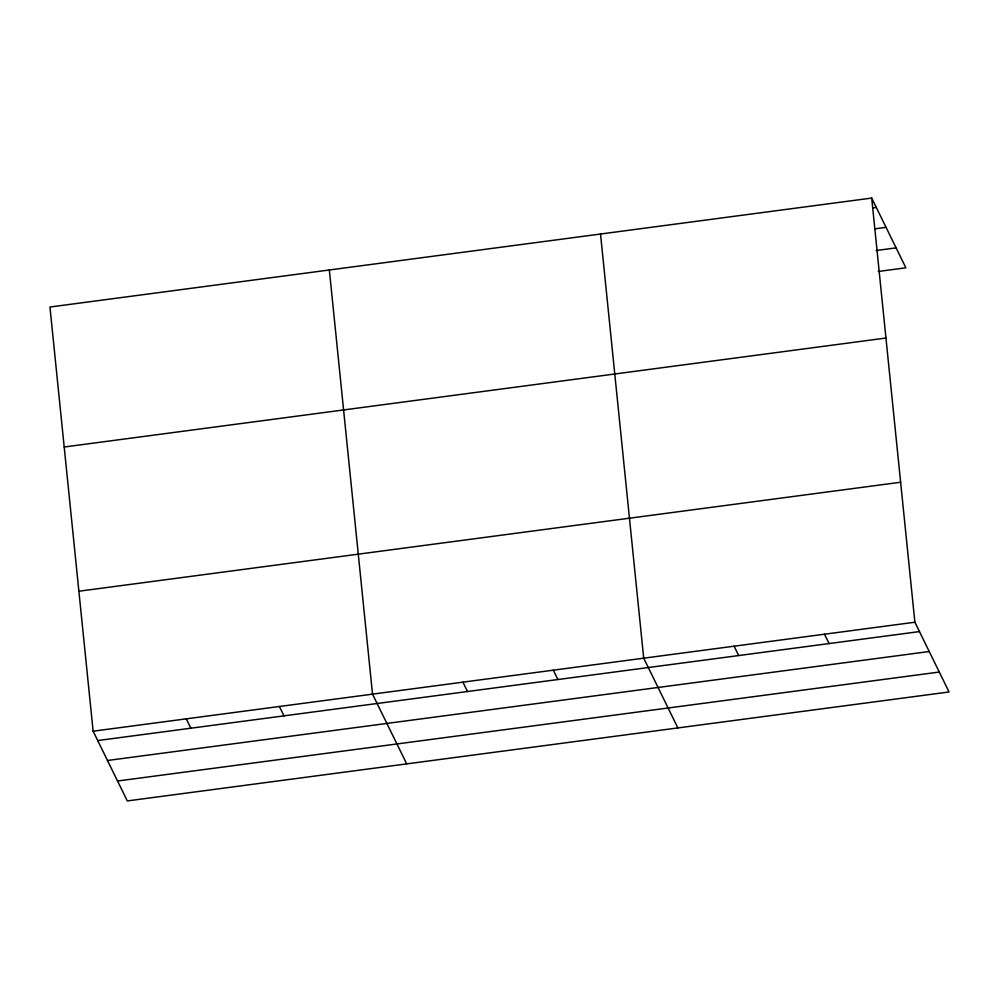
<?xml version="1.0" encoding="UTF-8"?>
<svg xmlns="http://www.w3.org/2000/svg" width="999" height="999" viewBox="0 0 999 999"><rect width="100%" height="100%" fill="white"/><g stroke="black" fill="none" stroke-linecap="round" stroke-linejoin="round"><path stroke-width="1.5" d="M871.702 198.064L49.95 307.03L93.132 731.193L127.298 800.936L949.05 691.97L914.884 622.227L871.702 198.064L905.868 267.807L878.296 271.466M873.226 207.829L876.285 207.417M875.324 228.771L886.051 227.347M876.185 250.512L896.103 247.877M64.198 447.003L885.951 338.037M78.884 591.221L900.636 482.242M93.132 731.193L914.884 622.227M97.715 740.559L919.467 631.58M107.48 760.489L929.232 651.51M117.532 781.018L939.285 672.04M824.487 634.203L829.07 643.568M734.103 646.191L738.686 655.556M677.871 727.934L643.706 658.179L600.524 234.016M553.309 670.167L557.904 679.532M462.924 682.155L467.507 691.52M406.693 763.885L372.527 694.143L329.345 269.98M279.395 706.493L283.978 715.858M186.264 718.843L190.846 728.209"/></g></svg>
